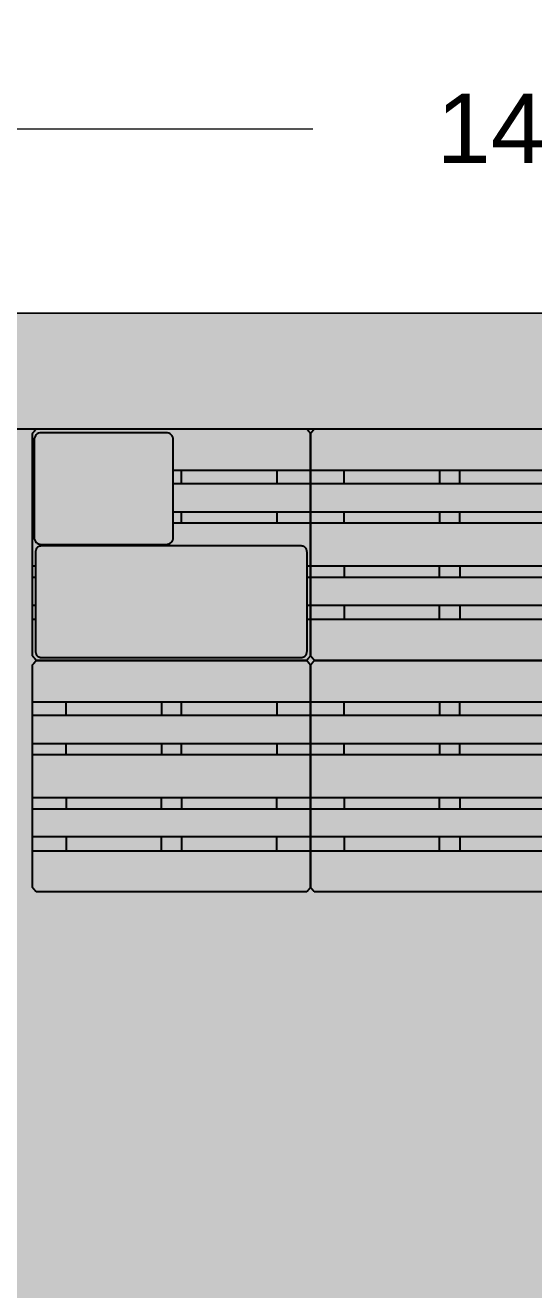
# Model space of a CAD drawing. Header units: metres. Extents: x -17 to 580, y -130 to 19.
# Drawn here: x 97.01 to 99.2, y -36.54 to -31.08 of the extents above; entities that cross this region are included whole.
import ezdxf

# ---------------------------------------------------------------- set-up
doc = ezdxf.new("R2010")
doc.units = ezdxf.units.M
for name, pattern in [('Default Wall', [0]), ('Grey Dimension_ExtLine', [0.0025, 0, -0.0025]), ('Storage Zone 02', [0]), ('Style Black Lines_4', [0]), ('Style Border  Fill_1', [0])]:
    doc.linetypes.add(name, pattern=pattern)
for name, color, linetype, true_color in [('Annotations', 7, 'Continuous', 0x7a8bf7), ('Furniture', 7, 'Continuous', 0x7a8bf7), ('Imported blocks', 7, 'Continuous', 0x7a8bf7), ('Walls', 7, 'Continuous', 0xc7c7c7), ('Zones', 7, 'Continuous', 0x7a8bf7)]:
    doc.layers.add(name, color=color, linetype=linetype, true_color=true_color)
doc.styles.add('Grey Dimension', font='', dxfattribs={"height": 0.3})
doc.styles.get('Grey Dimension').set_extended_font_data('arial')
doc.dimstyles.new('Grey Dimension', dxfattribs={"dimtxt": 0.3, "dimasz": 0.15, "dimexe": 0, "dimexo": 0, "dimgap": 0.25, "dimtad": 0, "dimtih": 1, "dimtoh": 1, "dimdec": 6, "dimrnd": 1e-06, "dimzin": 0, "dimdsep": 46, "dimtxsty": 'Grey Dimension', "dimblk": 'OBLIQUE', "dimcen": 0.09, "dimadec": 0, "dimazin": 0, "dimtfac": 1, "dimtdec": 4, "dimtix": 1, "dimtofl": 0, "dimtmove": 2, "dimatfit": 3, "dimfxl": 1, "dimtolj": 1, "dimtzin": 0, "dimlwd": 5, "dimlwe": 5, "dimarcsym": 0})

# ---------------------------------------------------------------- blocks, each defined once
blk = doc.blocks.new('Pallets')
at = {"layer": 'Imported blocks', "transparency": 33554483}
h = blk.add_hatch(color=256, dxfattribs=at)
edge = h.paths.add_edge_path(flags=0)
edge.add_spline(control_points=[(0.07, 0.1905), (0.07, 0.67), (0.07, 1.1495)], knot_values=[0, 0, 0, 1, 1, 1], degree=2, periodic=0)
edge.add_spline(control_points=[(0.07, 1.1495), (0.0785, 1.1597), (0.087, 1.17)], knot_values=[0, 0, 0, 1, 1, 1], degree=2, periodic=0)
edge.add_spline(control_points=[(0.087, 1.17), (0.67, 1.17), (1.253, 1.17)], knot_values=[0, 0, 0, 1, 1, 1], degree=2, periodic=0)
edge.add_spline(control_points=[(1.253, 1.17), (1.2615, 1.1597), (1.27, 1.1495)], knot_values=[0, 0, 0, 1, 1, 1], degree=2, periodic=0)
edge.add_spline(control_points=[(1.27, 1.1495), (1.27, 0.67), (1.27, 0.1905)], knot_values=[0, 0, 0, 1, 1, 1], degree=2, periodic=0)
edge.add_spline(control_points=[(1.27, 0.1905), (1.2615, 0.1803), (1.253, 0.17)], knot_values=[0, 0, 0, 1, 1, 1], degree=2, periodic=0)
edge.add_spline(control_points=[(1.253, 0.17), (0.67, 0.17), (0.087, 0.17)], knot_values=[0, 0, 0, 1, 1, 1], degree=2, periodic=0)
edge.add_spline(control_points=[(0.087, 0.17), (0.0785, 0.1803), (0.07, 0.1905)], knot_values=[0, 0, 0, 1, 1, 1], degree=2, periodic=0)
for points in [[(0.6265, 0.9323), (0.2154, 0.9323), (0.2154, 0.9917), (0.6265, 0.9917), (0.6265, 0.9323)], [(0.7135, 0.9323), (0.7135, 0.9917), (1.1246, 0.9917), (1.1246, 0.9323), (0.7135, 0.9323)], [(0.2154, 0.7629), (0.2154, 0.8113), (0.6265, 0.8113), (0.6265, 0.7629), (0.2154, 0.7629)], [(0.7135, 0.8113), (1.1246, 0.8113), (1.1246, 0.7629), (0.7135, 0.7629), (0.7135, 0.8113)], [(0.2154, 0.5287), (0.6265, 0.5287), (0.6265, 0.5771), (0.2154, 0.5771), (0.2154, 0.5287)], [(0.7135, 0.5287), (1.1246, 0.5287), (1.1246, 0.5771), (0.7135, 0.5771), (0.7135, 0.5287)], [(0.6265, 0.4077), (0.2154, 0.4077), (0.2154, 0.3483), (0.6265, 0.3483), (0.6265, 0.4077)], [(1.1246, 0.4077), (0.7135, 0.4077), (0.7135, 0.3483), (1.1246, 0.3483), (1.1246, 0.4077)]]:
    blk.add_hatch(color=256, dxfattribs=at).paths.add_polyline_path(points, flags=0)
at = {"layer": 'Imported blocks', "linetype": 'Style Black Lines_4'}
for points in [[(0.07, 0.9917), (0.2154, 0.9917)], [(0.6265, 0.9917), (0.7135, 0.9917)], [(1.1246, 0.9917), (1.27, 0.9917)], [(0.2154, 0.9323), (0.07, 0.9323)], [(0.7135, 0.9323), (0.6265, 0.9323)], [(1.27, 0.9323), (1.1246, 0.9323)], [(0.07, 0.8113), (0.2154, 0.8113)], [(0.6265, 0.8113), (0.7135, 0.8113)], [(1.1246, 0.8113), (1.27, 0.8113)], [(0.2154, 0.7629), (0.07, 0.7629)], [(0.7135, 0.7629), (0.6265, 0.7629)], [(1.27, 0.7629), (1.1246, 0.7629)], [(0.2154, 0.5771), (0.07, 0.5771)], [(0.7135, 0.5771), (0.6265, 0.5771)], [(1.27, 0.5771), (1.1246, 0.5771)], [(0.07, 0.5287), (0.2154, 0.5287)], [(0.6265, 0.5287), (0.7135, 0.5287)], [(1.1246, 0.5287), (1.27, 0.5287)], [(0.2154, 0.4077), (0.07, 0.4077)], [(0.7135, 0.4077), (0.6265, 0.4077)], [(1.27, 0.4077), (1.1246, 0.4077)], [(0.07, 0.3483), (0.2154, 0.3483)], [(0.6265, 0.3483), (0.7135, 0.3483)], [(1.1246, 0.3483), (1.27, 0.3483)]]:
    blk.add_lwpolyline(points, dxfattribs=at)
at = {"layer": 'Imported blocks', "linetype": 'Style Border  Fill_1'}
for points in [[(0.6265, 0.9323), (0.2154, 0.9323), (0.2154, 0.9917), (0.6265, 0.9917), (0.6265, 0.9323)], [(0.7135, 0.9323), (0.7135, 0.9917), (1.1246, 0.9917), (1.1246, 0.9323), (0.7135, 0.9323)], [(0.2154, 0.7629), (0.2154, 0.8113), (0.6265, 0.8113), (0.6265, 0.7629), (0.2154, 0.7629)], [(0.7135, 0.8113), (1.1246, 0.8113), (1.1246, 0.7629), (0.7135, 0.7629), (0.7135, 0.8113)], [(0.2154, 0.5287), (0.6265, 0.5287), (0.6265, 0.5771), (0.2154, 0.5771), (0.2154, 0.5287)], [(0.7135, 0.5287), (1.1246, 0.5287), (1.1246, 0.5771), (0.7135, 0.5771), (0.7135, 0.5287)], [(0.6265, 0.4077), (0.2154, 0.4077), (0.2154, 0.3483), (0.6265, 0.3483), (0.6265, 0.4077)], [(1.1246, 0.4077), (0.7135, 0.4077), (0.7135, 0.3483), (1.1246, 0.3483), (1.1246, 0.4077)]]:
    blk.add_lwpolyline(points, close=True, dxfattribs=at)
at = {"layer": 'Imported blocks'}
for points in [[(0.07, 1.1495), (0.0785, 1.1597), (0.087, 1.17)], [(0.07, 0.1905), (0.07, 0.67), (0.07, 1.1495)], [(0.087, 1.17), (0.67, 1.17), (1.253, 1.17)], [(1.253, 1.17), (1.2615, 1.1597), (1.27, 1.1495)], [(1.27, 1.1495), (1.27, 0.67), (1.27, 0.1905)], [(0.087, 0.17), (0.0785, 0.1803), (0.07, 0.1905)], [(1.253, 0.17), (0.67, 0.17), (0.087, 0.17)], [(1.27, 0.1905), (1.2615, 0.1803), (1.253, 0.17)]]:
    blk.add_open_spline(points, degree=2, dxfattribs=at)
blk = doc.blocks.new('Pallets with goods')
at = {"layer": 'Imported blocks', "transparency": 33554483}
h = blk.add_hatch(color=256, dxfattribs=at)
edge = h.paths.add_edge_path(flags=0)
edge.add_spline(control_points=[(0.07, 0.1905), (0.07, 0.67), (0.07, 1.1495)], knot_values=[0, 0, 0, 1, 1, 1], degree=2, periodic=0)
edge.add_spline(control_points=[(0.07, 1.1495), (0.0785, 1.1597), (0.087, 1.17)], knot_values=[0, 0, 0, 1, 1, 1], degree=2, periodic=0)
edge.add_spline(control_points=[(0.087, 1.17), (0.67, 1.17), (1.253, 1.17)], knot_values=[0, 0, 0, 1, 1, 1], degree=2, periodic=0)
edge.add_spline(control_points=[(1.253, 1.17), (1.2615, 1.1597), (1.27, 1.1495)], knot_values=[0, 0, 0, 1, 1, 1], degree=2, periodic=0)
edge.add_spline(control_points=[(1.27, 1.1495), (1.27, 0.67), (1.27, 0.1905)], knot_values=[0, 0, 0, 1, 1, 1], degree=2, periodic=0)
edge.add_spline(control_points=[(1.27, 0.1905), (1.2615, 0.1803), (1.253, 0.17)], knot_values=[0, 0, 0, 1, 1, 1], degree=2, periodic=0)
edge.add_spline(control_points=[(1.253, 0.17), (0.67, 0.17), (0.087, 0.17)], knot_values=[0, 0, 0, 1, 1, 1], degree=2, periodic=0)
edge.add_spline(control_points=[(0.087, 0.17), (0.0785, 0.1803), (0.07, 0.1905)], knot_values=[0, 0, 0, 1, 1, 1], degree=2, periodic=0)
for points in [[(0.7135, 0.9323), (0.7135, 0.9917), (1.1246, 0.9917), (1.1246, 0.9323), (0.7135, 0.9323)], [(0.7135, 0.8113), (1.1246, 0.8113), (1.1246, 0.7629), (0.7135, 0.7629), (0.7135, 0.8113)]]:
    blk.add_hatch(color=256, dxfattribs=at).paths.add_polyline_path(points, flags=0)
at = {"layer": 'Imported blocks', "linetype": 'Style Black Lines_4'}
for points in [[(0.1076, 1.1528, 0.414214), (0.0776, 1.1228)], [(0.6776, 1.1228, 0.414214), (0.6476, 1.1528)], [(0.0776, 0.7007, 0.414214), (0.1076, 0.6707)], [(0.6476, 0.6707, 0.414214), (0.6776, 0.7007)]]:
    blk.add_lwpolyline(points, format="xyb", dxfattribs=at)
for points in [[(0.6476, 1.1528), (0.1076, 1.1528)], [(0.0776, 1.1228), (0.0776, 0.7007)], [(0.6776, 0.7007), (0.6776, 1.1228)], [(0.07, 0.9917), (0.0776, 0.9917)], [(0.6776, 0.9917), (0.7135, 0.9917)], [(1.1246, 0.9917), (1.27, 0.9917)], [(0.0776, 0.9323), (0.07, 0.9323)], [(0.7135, 0.9323), (0.6776, 0.9323)], [(1.27, 0.9323), (1.1246, 0.9323)], [(0.07, 0.8113), (0.0776, 0.8113)], [(0.6776, 0.8113), (0.7135, 0.8113)], [(1.1246, 0.8113), (1.27, 0.8113)], [(0.0776, 0.7629), (0.07, 0.7629)], [(0.7135, 0.7629), (0.6776, 0.7629)], [(1.27, 0.7629), (1.1246, 0.7629)], [(0.1076, 0.6707), (0.6476, 0.6707)], [(1.2254, 0.6644), (0.1125, 0.6644)], [(0.0831, 0.6344), (0.0831, 0.2124)], [(1.2548, 0.2124), (1.2548, 0.6344)], [(0.0831, 0.5771), (0.07, 0.5771)], [(1.27, 0.5771), (1.2548, 0.5771)], [(0.07, 0.5287), (0.0831, 0.5287)], [(1.2548, 0.5287), (1.27, 0.5287)], [(0.0831, 0.4077), (0.07, 0.4077)], [(1.27, 0.4077), (1.2548, 0.4077)], [(0.07, 0.3483), (0.0831, 0.3483)], [(1.2548, 0.3483), (1.27, 0.3483)], [(0.1125, 0.1824), (1.2254, 0.1824)]]:
    blk.add_lwpolyline(points, dxfattribs=at)
at = {"layer": 'Imported blocks', "linetype": 'Style Border  Fill_1'}
for points in [[(0.7135, 0.9323), (0.7135, 0.9917), (1.1246, 0.9917), (1.1246, 0.9323), (0.7135, 0.9323)], [(0.7135, 0.8113), (1.1246, 0.8113), (1.1246, 0.7629), (0.7135, 0.7629), (0.7135, 0.8113)]]:
    blk.add_lwpolyline(points, close=True, dxfattribs=at)
at = {"layer": 'Imported blocks'}
for points in [[(0.07, 1.1495), (0.0785, 1.1597), (0.087, 1.17)], [(0.07, 0.1905), (0.07, 0.67), (0.07, 1.1495)], [(0.087, 1.17), (0.67, 1.17), (1.253, 1.17)], [(1.253, 1.17), (1.2615, 1.1597), (1.27, 1.1495)], [(1.27, 1.1495), (1.27, 0.67), (1.27, 0.1905)], [(0.1125, 0.6644), (0.0831, 0.6644), (0.0831, 0.6344)], [(1.2548, 0.6344), (1.2548, 0.6644), (1.2254, 0.6644)], [(0.087, 0.17), (0.0785, 0.1803), (0.07, 0.1905)], [(0.0831, 0.2124), (0.0831, 0.1824), (0.1125, 0.1824)], [(1.253, 0.17), (0.67, 0.17), (0.087, 0.17)], [(1.2254, 0.1824), (1.2548, 0.1824), (1.2548, 0.2124)], [(1.27, 0.1905), (1.2615, 0.1803), (1.253, 0.17)]]:
    blk.add_open_spline(points, degree=2, dxfattribs=at)
blk = doc.blocks.new('_Oblique')
at = {"color": 0, "linetype": 'ByBlock', "lineweight": -2}
blk.add_line((-0.5, -0.5), (0.5, 0.5), dxfattribs=at)
blk = doc.blocks.new('*D225')
at = {"layer": 'Annotations', "color": 0, "linetype": 'Grey Dimension_ExtLine', "lineweight": 5}
for p, q in [((92.5552, -32.3232), (92.5552, -31.5284)), ((107.4571, -32.3237), (107.4571, -31.5289))]:
    blk.add_line(p, q, dxfattribs=at)
at = {"layer": 'Annotations', "color": 0, "lineweight": 5}
for p, q in [((92.5552, -31.5284), (98.249, -31.5286)), ((107.4571, -31.5289), (101.7633, -31.5287))]:
    blk.add_line(p, q, dxfattribs=at)
at = {"layer": 'Defpoints', "color": 0}
for p in [(107.4571, -31.5289), (92.5552, -32.3232), (107.4571, -32.3237)]:
    blk.add_point(p, dxfattribs=at)
at = {"layer": 'Annotations', "color": 0, "lineweight": 5, "xscale": 0.15, "yscale": 0.15, "zscale": 0.15}
for p, rotation in [((92.5552, -31.5284), 179.9983293235628), ((107.4571, -31.5289), 359.9983293235629)]:
    blk.add_blockref('_Oblique', p, dxfattribs=dict(at, rotation=rotation))
at = {"layer": 'Annotations', "color": 0, "insert": (100.0061, -31.5287), "char_height": 0.3, "attachment_point": 5, "rotation": 359.9983, "style": 'Grey Dimension'}
blk.add_mtext('\\A1;14.901887 m', dxfattribs=at)

msp = doc.modelspace()

# ---------------------------------------------------------------- hatches: boundary and pattern name
at = {"layer": 'Walls', "transparency": 33554483}
h = msp.add_hatch(color=256, dxfattribs=at)
h.paths.add_polyline_path([(72.9041373, -32.8236521), (72.9041373, -32.7992579), (73.1659614, -32.7992579), (73.1659614, -32.3236521), (79.0567743, -32.3232176), (79.0567743, -32.332611), (79.0554885, -32.332611), (79.0554885, -32.8236521), (72.9041373, -32.8236521)], flags=0)
h.paths.add_polyline_path([(79.5551815, -32.8232176), (79.5551815, -32.3232176), (85.5078279, -32.3236513), (85.5078279, -32.8236513), (79.5551815, -32.8232176)], flags=0)
h.paths.add_polyline_path([(86.0551815, -32.8232176), (86.0551815, -32.3232176), (92.0530025, -32.3236521), (92.0530025, -32.8236521), (86.0551815, -32.8232176)], flags=0)
h.paths.add_polyline_path([(92.5551815, -32.8232176), (92.5551815, -32.3232176), (99.2645777, -32.3236523), (99.2645777, -32.8236523), (92.5551815, -32.8232176)], flags=0)
h.paths.add_polyline_path([(99.7629848, -32.8236523), (99.7629848, -32.3236523), (107.1887431, -32.3236521), (107.1887431, -32.5113332), (107.1887431, -32.8236521), (106.8915489, -32.8236521), (103.3121503, -32.8236521), (103.1621503, -32.8236521), (99.7629848, -32.8236523)], flags=0)
at = {"layer": 'Zones', "transparency": 33554483}
msp.add_hatch(color=256, dxfattribs=at).paths.add_polyline_path([(79.0554885, -32.8236521), (79.0554885, -32.832611), (79.5538957, -32.832611), (79.5538957, -32.8236521), (99.4387779, -32.8236523), (99.4387779, -36.687078), (99.5137779, -36.687078), (99.5137779, -37.6869945), (99.4387779, -37.6869945), (99.4387779, -38.7092532), (99.5137779, -38.7092532), (99.5137779, -39.7091697), (99.4387779, -39.7091697), (99.4387779, -41.0223454), (99.5137779, -41.0223454), (99.5137779, -42.0222619), (99.4387779, -42.0222619), (99.4387779, -47.1368103), (100.5683151, -47.1368103), (100.5683151, -47.0618103), (102.1682934, -47.0618103), (102.1682934, -47.1368103), (105.1246091, -47.1368103), (105.0399472, -47.8226166), (105.2880638, -47.8532462), (105.0920367, -49.4411706), (104.8439202, -49.4105409), (104.164533, -54.9139407), (102.4943581, -54.9139407), (102.4943581, -55.1639407), (100.584146, -55.1639407), (100.584146, -54.9139407), (99.0495688, -54.9139407), (99.0495688, -52.330623), (97.6432475, -52.330623), (97.6432475, -52.580623), (93.4458824, -52.580623), (93.4458824, -52.330623), (91.1312676, -52.330623), (91.1312676, -52.580623), (86.9339025, -52.580623), (86.9339025, -52.330623), (84.6503006, -52.330623), (84.6503006, -52.580623), (80.4529354, -52.580623), (80.4529354, -52.330623), (78.1847839, -52.330623), (78.1847839, -52.580623), (73.9874188, -52.580623), (73.9874188, -52.330623), (66.5534728, -52.330623), (66.5534062, -50.5732081), (66.3034062, -50.5732176), (66.3034062, -44.8232176), (66.5538957, -44.8232176), (66.5538957, -44.3232176), (66.5534062, -32.5732176), (72.6675542, -32.5736359), (72.6675542, -32.7992579), (72.9041373, -32.7992579), (72.9041373, -32.8236521), (79.0554885, -32.8236521)], flags=0)

# ---------------------------------------------------------------- linework, layer by layer
at = {"layer": 'Walls', "linetype": 'Default Wall'}
for points in [[(92.5551815, -32.3232176), (99.2645777, -32.3236523)], [(92.5551815, -32.8232176), (99.2645777, -32.8236523)]]:
    msp.add_lwpolyline(points, dxfattribs=at)
at = {"layer": 'Zones', "linetype": 'Storage Zone 02'}
msp.add_lwpolyline([(79.5538957, -32.8236521), (99.4387779, -32.8236523), (99.4387779, -36.687078), (99.5137779, -36.687078), (99.5137779, -37.6869945), (99.4387779, -37.6869945), (99.4387779, -38.7092532), (99.5137779, -38.7092532), (99.5137779, -39.7091697), (99.4387779, -39.7091697), (99.4387779, -41.0223454), (99.5137779, -41.0223454), (99.5137779, -42.0222619), (99.4387779, -42.0222619), (99.4387779, -47.1368103), (100.5683151, -47.1368103), (100.5683151, -47.0618103), (102.1682934, -47.0618103), (102.1682934, -47.1368103), (105.1246091, -47.1368103), (105.0399472, -47.8226166), (105.2880638, -47.8532462), (105.0920367, -49.4411706)], dxfattribs=at)

# ---------------------------------------------------------------- block references
at = {"layer": 'Furniture'}
for name, p in [('Pallets with goods', (96.9687804, -33.9936523)), ('Pallets', (98.1687812, -33.9936523)), ('Pallets', (96.9687804, -34.9936534)), ('Pallets', (98.1687812, -34.9936523))]:
    msp.add_blockref(name, p, dxfattribs=at)

# ---------------------------------------------------------------- dimensions: what is measured, and where the dimension line sits
at = {"layer": 'Annotations'}
dim = msp.add_aligned_dim(p1=(92.5551815, -32.3232176), p2=(107.4570687, -32.3236521), distance=0.7947678, dimstyle='Grey Dimension', override={"dimpost": ' m'}, dxfattribs=at)
dim.commit()
dim.dimension.update_dxf_attribs({"geometry": '*D225', "text_midpoint": (100.0061483, -31.5286671), "text_rotation": -0.0016707})

doc.saveas('drawing.dxf')
